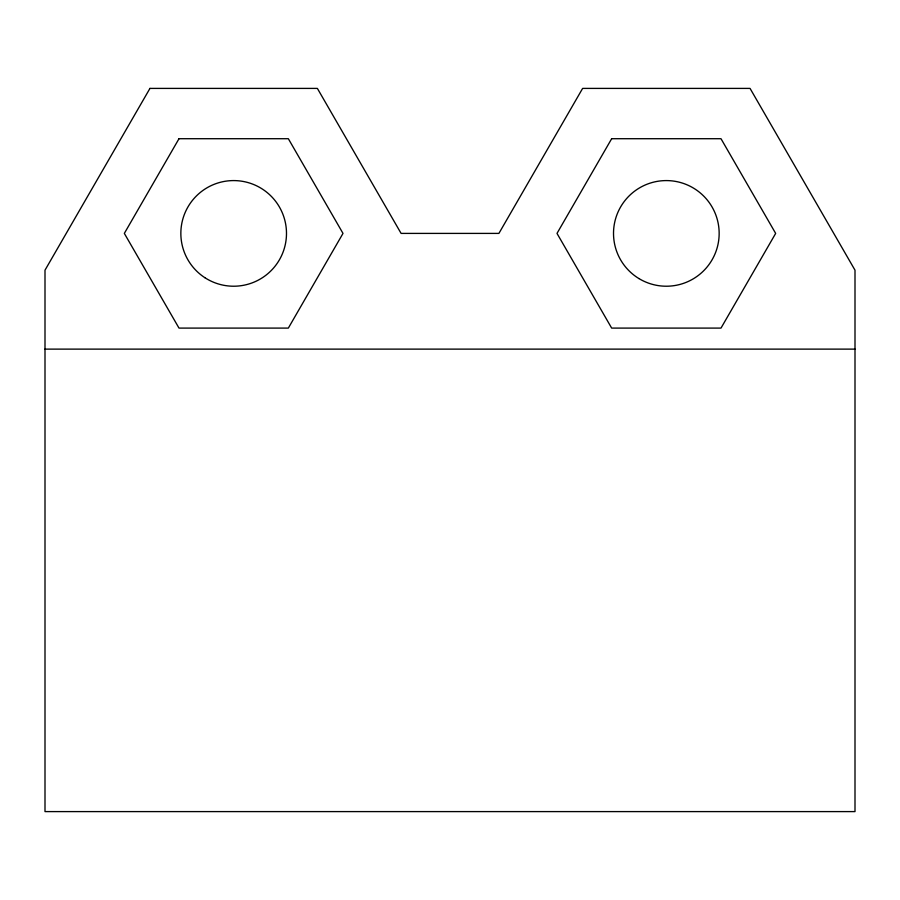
<?xml version="1.0" encoding="UTF-8"?>
<svg xmlns="http://www.w3.org/2000/svg" width="900" height="900" viewBox="0 0 900 900"><rect width="100%" height="100%" fill="white"/><g stroke="black" fill="none" stroke-linecap="round" stroke-linejoin="round"><path stroke-width="1.35" d="M45 349.121L855 349.121M149.951 88.403L45 270.18L45 811.597L855 811.597L855 270.18L750.049 88.403L582.626 88.403L498.904 233.404L401.096 233.404L317.374 88.403L149.951 88.403M178.999 138.713L124.335 233.404L178.999 328.095L288.338 328.095L343.001 233.404L288.338 138.713L178.999 138.713M611.663 138.713L556.999 233.404L611.663 328.095L721.001 328.095L775.665 233.404L721.001 138.713L611.663 138.713M204.829 277.661A52.83 52.83 0 0 0 286.414 236.25A52.83 52.83 0 0 0 209.756 186.3A52.83 52.83 0 0 0 204.829 277.661M638.944 278.572A52.83 52.83 0 0 0 719.145 234.551A52.83 52.83 0 0 0 640.913 187.099A52.83 52.83 0 0 0 638.944 278.572"/></g></svg>
